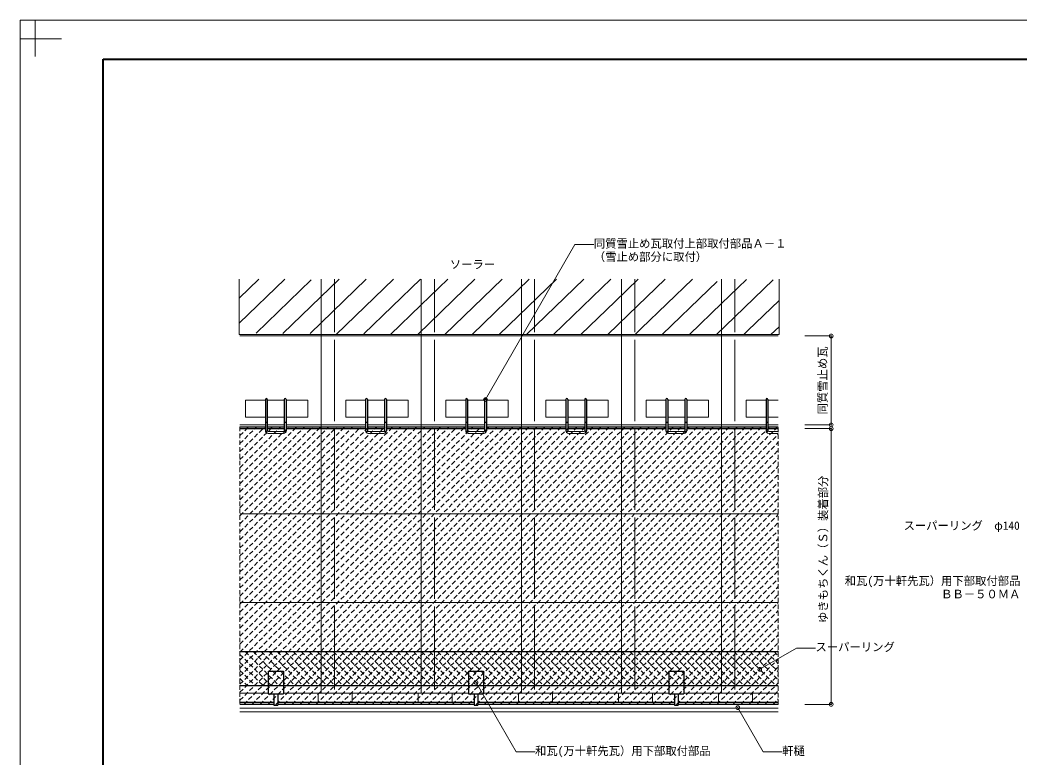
# Model space of a CAD drawing. Units: millimetres on the paper, with parts at other scales. Extents: x -210 to 210, y -148 to 150.
# Drawn here: x -210 to 54.7, y -45.3 to 149.9 of the extents above; entities that cross this region are included whole.
import ezdxf
from ezdxf.enums import TextEntityAlignment as Align

# ---------------------------------------------------------------- set-up
doc = ezdxf.new("R2010")
doc.units = ezdxf.units.MM
doc.header["$PDMODE"] = 32
doc.header["$PDSIZE"] = 1
doc.linetypes.add('DASHED1', pattern=[1.8, 1.2, -0.6])
for name, color, linetype, lineweight in [('0-2', 5, 'Continuous', 9), ('0-4', 1, 'Continuous', 18), ('0-5', 6, 'Continuous', 9), ('0-7', 5, 'Continuous', 9), ('0-8', 5, 'Continuous', 9), ('0-9', 2, 'Continuous', 25), ('F-0_通り芯', 6, 'Continuous', 9)]:
    doc.layers.add(name, color=color, linetype=linetype, lineweight=lineweight)
doc.styles.add('ＭＳ ゴシック', font='')
doc.styles.get('ＭＳ ゴシック').set_extended_font_data('MS Gothic')

msp = doc.modelspace()

# ---------------------------------------------------------------- linework, layer by layer
at = {"layer": '0-2'}
for p, q in [((-130.288, 81.31), (-130.288, -28.177)), ((-126.788, 81.31), (-126.788, 67.31)), ((-103.788, 81.31), (-103.788, -28.177)), ((-100.288, 81.31), (-100.288, 67.31)), ((-77.288, 81.31), (-77.288, -28.177)), ((-73.788, 81.31), (-73.788, 67.31)), ((-50.788, 81.31), (-50.788, -28.177)), ((-47.288, 81.31), (-47.288, 67.31)), ((-24.288, 81.31), (-24.288, -28.177)), ((-20.788, 81.31), (-20.788, 67.31)), ((-151.788, 66.31), (-9.288, 66.31)), ((-126.788, 65.31), (-126.788, 43.805)), ((-100.288, 65.31), (-100.288, 43.805)), ((-73.788, 65.31), (-73.788, 43.805)), ((-47.288, 65.31), (-47.288, 43.805)), ((-20.788, 65.31), (-20.788, 43.805)), ((-150.288, 49.305), (-150.288, 44.805)), ((-150.288, 49.305), (-145.038, 49.305)), ((-144.538, 49.305), (-140.038, 49.305)), ((-139.538, 49.305), (-133.788, 49.305)), ((-133.788, 49.305), (-133.788, 44.805)), ((-123.788, 49.305), (-123.788, 44.805)), ((-123.788, 49.305), (-118.538, 49.305)), ((-118.038, 49.305), (-113.538, 49.305)), ((-113.038, 49.305), (-107.288, 49.305)), ((-107.288, 49.305), (-107.288, 44.805)), ((-97.288, 49.305), (-97.288, 44.805)), ((-97.288, 49.305), (-92.038, 49.305)), ((-91.538, 49.305), (-87.038, 49.305)), ((-86.538, 49.305), (-80.788, 49.305)), ((-80.788, 49.305), (-80.788, 44.805)), ((-70.788, 49.305), (-70.788, 44.805)), ((-70.788, 49.305), (-65.538, 49.305)), ((-65.038, 49.305), (-60.538, 49.305)), ((-60.038, 49.305), (-54.288, 49.305)), ((-54.288, 49.305), (-54.288, 44.805)), ((-44.288, 49.305), (-44.288, 44.805)), ((-44.288, 49.305), (-39.038, 49.305)), ((-38.538, 49.305), (-34.038, 49.305)), ((-33.538, 49.305), (-27.788, 49.305)), ((-27.788, 49.305), (-27.788, 44.805)), ((-17.788, 49.305), (-17.788, 44.805)), ((-17.788, 49.305), (-12.538, 49.305)), ((-12.038, 49.305), (-9.288, 49.305)), ((-151.788, 42.805), (-145.038, 42.805)), ((-150.288, 44.805), (-145.038, 44.805)), ((-144.538, 44.805), (-140.038, 44.805)), ((-144.538, 42.805), (-140.038, 42.805)), ((-139.538, 44.805), (-133.788, 44.805)), ((-139.538, 42.805), (-118.538, 42.805)), ((-123.788, 44.805), (-118.538, 44.805)), ((-118.038, 44.805), (-113.538, 44.805)), ((-118.038, 42.805), (-113.538, 42.805)), ((-113.038, 44.805), (-107.288, 44.805)), ((-113.038, 42.805), (-92.038, 42.805)), ((-97.288, 44.805), (-92.038, 44.805)), ((-91.538, 44.805), (-87.038, 44.805)), ((-91.538, 42.805), (-87.038, 42.805)), ((-86.538, 44.805), (-80.788, 44.805)), ((-86.538, 42.805), (-65.538, 42.805)), ((-70.788, 44.805), (-65.538, 44.805)), ((-65.038, 44.805), (-60.538, 44.805)), ((-65.038, 42.805), (-60.538, 42.805)), ((-60.038, 44.805), (-54.288, 44.805)), ((-60.038, 42.805), (-39.038, 42.805)), ((-44.288, 44.805), (-39.038, 44.805)), ((-38.538, 44.805), (-34.038, 44.805)), ((-38.538, 42.805), (-34.038, 42.805)), ((-33.538, 44.805), (-27.788, 44.805)), ((-33.538, 42.805), (-12.538, 42.805)), ((-17.788, 44.805), (-12.538, 44.805)), ((-12.038, 44.805), (-9.288, 44.805)), ((-12.038, 42.805), (-9.288, 42.805)), ((-126.788, 41.805), (-126.788, 20.299)), ((-100.288, 41.805), (-100.288, 20.299)), ((-73.788, 41.805), (-73.788, 20.299)), ((-47.288, 41.805), (-47.288, 20.299)), ((-20.788, 41.805), (-20.788, 20.299)), ((-151.788, 19.299), (-9.288, 19.299)), ((-126.788, 18.299), (-126.788, -3.206)), ((-100.288, 18.299), (-100.288, -3.206)), ((-73.788, 18.299), (-73.788, -3.206)), ((-47.288, 18.299), (-47.288, -3.206)), ((-20.788, 18.299), (-20.788, -3.206)), ((-151.788, -4.206), (-9.288, -4.206)), ((-126.788, -5.206), (-126.788, -27.177)), ((-100.288, -5.206), (-100.288, -27.177)), ((-73.788, -5.206), (-73.788, -27.177)), ((-47.288, -5.206), (-47.288, -27.177)), ((-20.788, -5.206), (-20.788, -27.177)), ((-151.788, -28.177), (-144.288, -28.177)), ((-140.288, -28.177), (-91.288, -28.177)), ((-122.088, -28.177), (-122.088, -30.677)), ((-95.588, -28.177), (-95.588, -30.677)), ((-87.288, -28.177), (-38.288, -28.177)), ((-69.088, -28.177), (-69.088, -30.677)), ((-42.588, -28.177), (-42.588, -30.677)), ((-34.288, -28.177), (-9.288, -28.177)), ((-16.088, -28.177), (-16.088, -30.677)), ((-151.788, -32.137), (-9.288, -32.137)), ((-151.788, -33.137), (-9.288, -33.137))]:
    msp.add_line(p, q, dxfattribs=at)
for points in [[(-131.088, -28.177), (-131.088, -30.677), (-122.088, -30.677)], [(-104.588, -28.177), (-104.588, -30.677), (-95.588, -30.677)], [(-78.088, -28.177), (-78.088, -30.677), (-69.088, -30.677)], [(-51.588, -28.177), (-51.588, -30.677), (-42.588, -30.677)], [(-25.088, -28.177), (-25.088, -30.677), (-16.088, -30.677)]]:
    msp.add_lwpolyline(points, dxfattribs=at)
at = {"layer": '0-4', "color": 5, "lineweight": 9}
for p, q in [((-86.788, 49.505), (-63.124, 90.493)), ((-63.124, 90.493), (-58.124, 90.493)), ((-14.202, -21.86), (-4.448, -16.229)), ((-4.448, -16.229), (0.552, -16.229))]:
    msp.add_line(p, q, dxfattribs=at)
at = {"layer": '0-4'}
for p, q in [((-152.002, 66.682), (-152.002, 81.346)), ((-139.925, 81.346), (-152.002, 69.668)), ((-146.782, 81.346), (-152.002, 76.298)), ((-132.965, 81.122), (-147.498, 67.068)), ((-125.54, 81.346), (-140.425, 66.952)), ((-118.348, 81.346), (-133.195, 66.988)), ((-111.155, 81.346), (-126.305, 66.696)), ((-103.974, 81.335), (-118.971, 66.832)), ((-103.908, 74.443), (-96.77, 81.346)), ((-82.384, 81.346), (-97.548, 66.682)), ((-92.253, 78.758), (-89.577, 81.346)), ((-75.192, 81.346), (-90.355, 66.682)), ((-67.999, 81.346), (-83.163, 66.682)), ((-60.807, 81.346), (-75.97, 66.682)), ((-55.976, 79.062), (-53.614, 81.346)), ((-52.501, 75.467), (-46.421, 81.346)), ((-49.025, 71.873), (-39.229, 81.346)), ((-45.549, 68.279), (-32.036, 81.346)), ((-27.749, 78.537), (-25.475, 80.736)), ((-24.288, 74.928), (-17.744, 81.256)), ((-20.797, 71.348), (-10.665, 81.146)), ((-9.083, 66.682), (-9.083, 81.346)), ((-92.253, 78.758), (-104.741, 66.682)), ((-55.976, 79.062), (-68.778, 66.682)), ((-40.007, 66.682), (-27.749, 78.537)), ((-103.908, 74.443), (-111.933, 66.682)), ((-52.501, 75.467), (-61.585, 66.682)), ((-32.815, 66.682), (-24.273, 74.942)), ((-17.322, 67.754), (-9.083, 75.721)), ((-49.025, 71.873), (-54.392, 66.682)), ((-49.025, 71.873), (-54.392, 66.682)), ((-25.622, 66.682), (-20.797, 71.348)), ((-152.002, 66.682), (-9.083, 66.682)), ((-45.549, 68.279), (-47.2, 66.682)), ((-18.429, 66.682), (-17.322, 67.754)), ((-11.237, 66.682), (-9.083, 68.765)), ((-103.391, 19.299), (-103.423, 19.268))]:
    msp.add_line(p, q, dxfattribs=at)
at = {"layer": '0-4', "color": 5, "lineweight": 9}
for points in [[(-89.288, -25.337), (-78.68, -43.712), (-73.68, -43.712)], [(-20.021, -32.016), (-13.268, -43.712), (-8.268, -43.712)]]:
    msp.add_lwpolyline(points, dxfattribs=at)
at = {"layer": '0-4', "color": 5}
for p in [(-86.788, 49.505), (-14.202, -21.86), (-89.288, -25.337), (-20.021, -32.016)]:
    msp.add_point(p, dxfattribs=at)
at = {"layer": '0-5'}
for p, q in [((4.712, 66.31), (-2.288, 66.31)), ((4.712, 42.805), (4.712, 66.31)), ((4.712, 42.805), (-2.288, 42.805)), ((4.712, 41.805), (-2.288, 41.805)), ((4.712, 41.805), (4.712, -31.137)), ((4.712, -31.137), (-2.288, -31.137))]:
    msp.add_line(p, q, dxfattribs=at)
at = {"layer": '0-5', "color": 2}
for p in [(4.712, 66.31), (4.712, 42.805), (4.712, 41.805), (4.712, -31.137)]:
    msp.add_point(p, dxfattribs=at)
at = {"layer": '0-7', "linetype": 'DASHED1'}
for p, q in [((-151.788, 42.079), (-151.563, 42.305)), ((-151.788, 39.958), (-149.442, 42.305)), ((-151.788, 37.837), (-147.32, 42.305)), ((-151.788, 35.715), (-145.199, 42.305)), ((-151.788, 33.594), (-143.078, 42.305)), ((-151.788, 31.473), (-140.956, 42.305)), ((-151.788, 29.351), (-138.835, 42.305)), ((-151.788, 27.23), (-136.714, 42.305)), ((-151.788, 25.109), (-134.592, 42.305)), ((-151.788, 22.987), (-132.471, 42.305)), ((-151.788, 20.866), (-130.35, 42.305)), ((-151.788, 18.745), (-128.228, 42.305)), ((-151.788, 16.623), (-126.107, 42.305)), ((-151.788, 14.502), (-123.986, 42.305)), ((-151.788, 12.381), (-121.864, 42.305)), ((-151.788, 10.259), (-119.743, 42.305)), ((-151.788, 8.138), (-117.622, 42.305)), ((-151.788, 6.017), (-115.501, 42.305)), ((-151.788, 3.895), (-113.379, 42.305)), ((-151.788, 1.774), (-111.258, 42.305)), ((-151.788, -0.347), (-109.137, 42.305)), ((-151.788, -2.469), (-107.015, 42.305)), ((-151.788, -4.59), (-104.894, 42.305)), ((-151.788, -6.711), (-102.773, 42.305)), ((-151.788, -8.833), (-100.651, 42.305)), ((-151.788, -10.954), (-98.53, 42.305)), ((-151.788, -13.075), (-96.409, 42.305)), ((-151.788, -15.196), (-94.287, 42.305)), ((-151.788, -17.318), (-92.166, 42.305)), ((-151.788, -19.439), (-90.045, 42.305)), ((-151.788, -21.56), (-87.923, 42.305)), ((-151.788, -23.682), (-85.802, 42.305)), ((-151.788, -25.803), (-83.681, 42.305)), ((-151.788, -27.924), (-81.559, 42.305)), ((-151.788, -30.046), (-79.438, 42.305)), ((-151.788, 42.305), (-151.788, -31.137)), ((-150.758, -31.137), (-77.317, 42.305)), ((-148.637, -31.137), (-75.195, 42.305)), ((-146.516, -31.137), (-73.074, 42.305)), ((-144.394, -31.137), (-70.953, 42.305)), ((-142.273, -31.137), (-68.831, 42.305)), ((-140.152, -31.137), (-66.71, 42.305)), ((-138.03, -31.137), (-64.589, 42.305)), ((-135.909, -31.137), (-62.468, 42.305)), ((-133.788, -31.137), (-60.346, 42.305)), ((-131.666, -31.137), (-58.225, 42.305)), ((-129.545, -31.137), (-56.104, 42.305)), ((-127.424, -31.137), (-53.982, 42.305)), ((-125.302, -31.137), (-51.861, 42.305)), ((-123.181, -31.137), (-49.74, 42.305)), ((-121.06, -31.137), (-47.618, 42.305)), ((-118.939, -31.137), (-45.497, 42.305)), ((-116.817, -31.137), (-43.376, 42.305)), ((-114.696, -31.137), (-41.254, 42.305)), ((-112.575, -31.137), (-39.133, 42.305)), ((-110.453, -31.137), (-37.012, 42.305)), ((-108.332, -31.137), (-34.89, 42.305)), ((-106.211, -31.137), (-32.769, 42.305)), ((-104.089, -31.137), (-30.648, 42.305)), ((-101.968, -31.137), (-28.526, 42.305)), ((-99.847, -31.137), (-26.405, 42.305)), ((-97.725, -31.137), (-24.284, 42.305)), ((-95.604, -31.137), (-22.162, 42.305)), ((-93.483, -31.137), (-20.041, 42.305)), ((-91.361, -31.137), (-17.92, 42.305)), ((-89.24, -31.137), (-15.798, 42.305)), ((-87.119, -31.137), (-13.677, 42.305)), ((-84.997, -31.137), (-11.556, 42.305)), ((-82.876, -31.137), (-9.435, 42.305)), ((-80.755, -31.137), (-9.288, 40.329)), ((-9.288, -31.137), (-9.288, 42.305)), ((-78.633, -31.137), (-9.288, 38.208)), ((-76.512, -31.137), (-9.288, 36.087)), ((-74.391, -31.137), (-9.288, 33.965)), ((-72.269, -31.137), (-9.288, 31.844)), ((-70.148, -31.137), (-9.288, 29.723)), ((-68.027, -31.137), (-9.288, 27.601)), ((-65.906, -31.137), (-9.288, 25.48)), ((-63.784, -31.137), (-9.288, 23.359)), ((-61.663, -31.137), (-9.288, 21.238)), ((-59.542, -31.137), (-9.288, 19.116)), ((-57.42, -31.137), (-9.288, 16.995)), ((-55.299, -31.137), (-9.288, 14.874)), ((-53.178, -31.137), (-9.288, 12.752)), ((-51.056, -31.137), (-9.288, 10.631)), ((-48.935, -31.137), (-9.288, 8.51)), ((-46.814, -31.137), (-9.288, 6.388)), ((-44.692, -31.137), (-9.288, 4.267)), ((-42.571, -31.137), (-9.288, 2.146)), ((-40.45, -31.137), (-9.288, 0.024)), ((-38.328, -31.137), (-9.288, -2.097)), ((-36.207, -31.137), (-9.288, -4.218)), ((-34.086, -31.137), (-9.288, -6.34)), ((-31.964, -31.137), (-9.288, -8.461)), ((-29.843, -31.137), (-9.288, -10.582)), ((-27.722, -31.137), (-9.288, -12.704)), ((-25.6, -31.137), (-9.288, -14.825)), ((-23.479, -31.137), (-9.288, -16.946)), ((-21.358, -31.137), (-9.288, -19.068)), ((-19.236, -31.137), (-9.288, -21.189)), ((-17.115, -31.137), (-9.288, -23.31)), ((-14.994, -31.137), (-9.288, -25.432)), ((-12.873, -31.137), (-9.288, -27.553)), ((-10.751, -31.137), (-9.288, -29.674))]:
    msp.add_line(p, q, dxfattribs=at)
at = {"layer": '0-7', "color": 2, "lineweight": 25}
for p, q in [((-151.788, 42.305), (-145.038, 42.305)), ((-151.788, 41.805), (-145.038, 41.805)), ((-144.538, 42.305), (-140.038, 42.305)), ((-144.538, 41.805), (-140.038, 41.805)), ((-139.538, 42.305), (-118.538, 42.305)), ((-139.538, 41.805), (-118.538, 41.805)), ((-118.038, 42.305), (-113.538, 42.305)), ((-118.038, 41.805), (-113.538, 41.805)), ((-113.038, 42.305), (-92.038, 42.305)), ((-113.038, 41.805), (-92.038, 41.805)), ((-91.538, 42.305), (-87.038, 42.305)), ((-91.538, 41.805), (-87.038, 41.805)), ((-86.538, 42.305), (-65.538, 42.305)), ((-86.538, 41.805), (-65.538, 41.805)), ((-65.038, 42.305), (-60.538, 42.305)), ((-65.038, 41.805), (-60.538, 41.805)), ((-60.038, 42.305), (-39.038, 42.305)), ((-60.038, 41.805), (-39.038, 41.805)), ((-38.538, 42.305), (-34.038, 42.305)), ((-38.538, 41.805), (-34.038, 41.805)), ((-33.538, 42.305), (-12.538, 42.305)), ((-33.538, 41.805), (-12.538, 41.805)), ((-12.038, 42.305), (-9.288, 42.305)), ((-12.038, 41.805), (-9.288, 41.805)), ((-142.788, -30.637), (-151.788, -30.637)), ((-142.788, -31.137), (-151.788, -31.137)), ((-89.788, -30.637), (-141.788, -30.637)), ((-89.788, -31.137), (-141.788, -31.137)), ((-36.788, -30.637), (-88.788, -30.637)), ((-36.788, -31.137), (-88.788, -31.137)), ((-9.288, -30.637), (-35.788, -30.637)), ((-9.288, -31.137), (-35.788, -31.137))]:
    msp.add_line(p, q, dxfattribs=at)
at = {"layer": '0-8', "color": 2, "lineweight": 25}
for p, q in [((-151.788, -17.177), (-9.288, -17.177)), ((-151.788, -26.177), (-9.288, -26.177))]:
    msp.add_line(p, q, dxfattribs=at)
at = {"layer": '0-8', "linetype": 'DASHED1'}
for p, q in [((-151.788, -17.177), (-151.788, -26.177)), ((-151.788, -17.917), (-143.529, -26.177)), ((-150.407, -17.177), (-141.407, -26.177)), ((-148.286, -17.177), (-139.286, -26.177)), ((-146.165, -17.177), (-137.165, -26.177)), ((-144.043, -17.177), (-135.043, -26.177)), ((-141.922, -17.177), (-132.922, -26.177)), ((-139.801, -17.177), (-130.801, -26.177)), ((-137.679, -17.177), (-128.679, -26.177)), ((-135.558, -17.177), (-126.558, -26.177)), ((-133.437, -17.177), (-124.437, -26.177)), ((-131.315, -17.177), (-122.315, -26.177)), ((-129.194, -17.177), (-120.194, -26.177)), ((-127.073, -17.177), (-118.073, -26.177)), ((-124.951, -17.177), (-115.951, -26.177)), ((-122.83, -17.177), (-113.83, -26.177)), ((-120.709, -17.177), (-111.709, -26.177)), ((-118.587, -17.177), (-109.587, -26.177)), ((-116.466, -17.177), (-107.466, -26.177)), ((-114.345, -17.177), (-105.345, -26.177)), ((-112.223, -17.177), (-103.223, -26.177)), ((-110.102, -17.177), (-101.102, -26.177)), ((-107.981, -17.177), (-98.981, -26.177)), ((-105.86, -17.177), (-96.86, -26.177)), ((-103.738, -17.177), (-94.738, -26.177)), ((-101.617, -17.177), (-92.617, -26.177)), ((-99.496, -17.177), (-90.496, -26.177)), ((-97.374, -17.177), (-88.374, -26.177)), ((-95.253, -17.177), (-86.253, -26.177)), ((-93.132, -17.177), (-84.132, -26.177)), ((-91.01, -17.177), (-82.01, -26.177)), ((-88.889, -17.177), (-79.889, -26.177)), ((-86.768, -17.177), (-77.768, -26.177)), ((-84.646, -17.177), (-75.646, -26.177)), ((-82.525, -17.177), (-73.525, -26.177)), ((-80.404, -17.177), (-71.404, -26.177)), ((-78.282, -17.177), (-69.282, -26.177)), ((-76.161, -17.177), (-67.161, -26.177)), ((-74.04, -17.177), (-65.04, -26.177)), ((-71.918, -17.177), (-62.918, -26.177)), ((-69.797, -17.177), (-60.797, -26.177)), ((-67.676, -17.177), (-58.676, -26.177)), ((-65.554, -17.177), (-56.554, -26.177)), ((-63.433, -17.177), (-54.433, -26.177)), ((-61.312, -17.177), (-52.312, -26.177)), ((-59.19, -17.177), (-50.19, -26.177)), ((-57.069, -17.177), (-48.069, -26.177)), ((-54.948, -17.177), (-45.948, -26.177)), ((-52.827, -17.177), (-43.827, -26.177)), ((-50.705, -17.177), (-41.705, -26.177)), ((-48.584, -17.177), (-39.584, -26.177)), ((-46.463, -17.177), (-37.463, -26.177)), ((-44.341, -17.177), (-35.341, -26.177)), ((-42.22, -17.177), (-33.22, -26.177)), ((-40.099, -17.177), (-31.099, -26.177)), ((-37.977, -17.177), (-28.977, -26.177)), ((-35.856, -17.177), (-26.856, -26.177)), ((-33.735, -17.177), (-24.735, -26.177)), ((-31.613, -17.177), (-22.613, -26.177)), ((-29.492, -17.177), (-20.492, -26.177)), ((-27.371, -17.177), (-18.371, -26.177)), ((-25.249, -17.177), (-16.249, -26.177)), ((-23.128, -17.177), (-14.128, -26.177)), ((-21.007, -17.177), (-12.007, -26.177)), ((-18.885, -17.177), (-9.885, -26.177)), ((-16.764, -17.177), (-9.288, -24.653)), ((-14.643, -17.177), (-9.288, -22.532)), ((-12.521, -17.177), (-9.288, -20.41)), ((-10.4, -17.177), (-9.288, -18.289)), ((-9.288, -17.177), (-9.288, -26.177)), ((-151.788, -20.039), (-145.65, -26.177)), ((-151.788, -22.16), (-147.771, -26.177)), ((-151.788, -24.281), (-149.893, -26.177))]:
    msp.add_line(p, q, dxfattribs=at)
at = {"layer": '0-9'}
for p, q in [((-145.038, 49.505), (-145.038, 41.255)), ((-144.538, 49.505), (-144.538, 41.255)), ((-140.038, 49.505), (-140.038, 41.255)), ((-139.538, 49.505), (-139.538, 41.255)), ((-118.538, 49.505), (-118.538, 41.255)), ((-118.038, 49.505), (-118.038, 41.255)), ((-113.538, 49.505), (-113.538, 41.255)), ((-113.038, 49.505), (-113.038, 41.255)), ((-92.038, 49.505), (-92.038, 41.255)), ((-91.538, 49.505), (-91.538, 41.255)), ((-87.038, 49.505), (-87.038, 41.255)), ((-86.538, 49.505), (-86.538, 41.255)), ((-65.538, 49.505), (-65.538, 41.255)), ((-65.038, 49.505), (-65.038, 41.255)), ((-60.538, 49.505), (-60.538, 41.255)), ((-60.038, 49.505), (-60.038, 41.255)), ((-39.038, 49.505), (-39.038, 41.255)), ((-38.538, 49.505), (-38.538, 41.255)), ((-34.038, 49.505), (-34.038, 41.255)), ((-33.538, 49.505), (-33.538, 41.255)), ((-12.538, 49.505), (-12.538, 41.255)), ((-12.038, 49.505), (-12.038, 41.255)), ((-145.038, 43.505), (-144.538, 43.505)), ((-140.038, 43.505), (-139.538, 43.505)), ((-118.538, 43.505), (-118.038, 43.505)), ((-113.538, 43.505), (-113.038, 43.505)), ((-92.038, 43.505), (-91.538, 43.505)), ((-87.038, 43.505), (-86.538, 43.505)), ((-65.538, 43.505), (-65.038, 43.505)), ((-60.538, 43.505), (-60.038, 43.505)), ((-39.038, 43.505), (-38.538, 43.505)), ((-34.038, 43.505), (-33.538, 43.505)), ((-12.538, 43.505), (-12.038, 43.505)), ((-144.288, -22.337), (-140.288, -22.337)), ((-140.288, -22.337), (-140.288, -28.337)), ((-91.288, -22.337), (-87.288, -22.337)), ((-87.288, -22.337), (-87.288, -28.337)), ((-38.288, -22.337), (-34.288, -22.337)), ((-34.288, -22.337), (-34.288, -28.337)), ((-142.788, -28.337), (-142.788, -31.337)), ((-141.788, -28.337), (-141.788, -31.337)), ((-89.788, -28.337), (-89.788, -31.337)), ((-88.788, -28.337), (-88.788, -31.337)), ((-36.788, -28.337), (-36.788, -31.337)), ((-35.788, -28.337), (-35.788, -31.337)), ((-142.788, -31.337), (-141.788, -31.337)), ((-89.788, -31.337), (-88.788, -31.337)), ((-36.788, -31.337), (-35.788, -31.337))]:
    msp.add_line(p, q, dxfattribs=at)
at = {"layer": '0-9', "color": 5, "lineweight": 9}
for p, q in [((-140.238, 41.055), (-144.338, 41.055)), ((-144.338, 40.555), (-140.238, 40.555)), ((-113.738, 41.055), (-117.838, 41.055)), ((-117.838, 40.555), (-113.738, 40.555)), ((-87.238, 41.055), (-91.338, 41.055)), ((-91.338, 40.555), (-87.238, 40.555)), ((-60.738, 41.055), (-64.838, 41.055)), ((-64.838, 40.555), (-60.738, 40.555)), ((-34.238, 41.055), (-38.338, 41.055)), ((-38.338, 40.555), (-34.238, 40.555)), ((-9.288, 41.055), (-11.838, 41.055)), ((-11.838, 40.555), (-9.288, 40.555))]:
    msp.add_line(p, q, dxfattribs=at)
at = {"layer": '0-9'}
for points in [[(-144.288, -22.337), (-144.288, -28.337), (-140.288, -28.337)], [(-91.288, -22.337), (-91.288, -28.337), (-87.288, -28.337)], [(-38.288, -22.337), (-38.288, -28.337), (-34.288, -28.337)]]:
    msp.add_lwpolyline(points, dxfattribs=at)
for centre, start, end in [((-144.788, 49.505), 0, 180), ((-139.788, 49.505), 0, 180), ((-118.288, 49.505), 0, 180), ((-113.288, 49.505), 0, 180), ((-91.788, 49.505), 0, 180), ((-86.788, 49.505), 0, 180), ((-65.288, 49.505), 0, 180), ((-60.288, 49.505), 0, 180), ((-38.788, 49.505), 0, 180), ((-33.788, 49.505), 0, 180), ((-12.288, 49.505), 0, 180), ((-144.788, 41.255), 180, 360), ((-139.788, 41.255), 180, 360), ((-118.288, 41.255), 180, 360), ((-113.288, 41.255), 180, 360), ((-91.788, 41.255), 180, 360), ((-86.788, 41.255), 180, 360), ((-65.288, 41.255), 180, 360), ((-60.288, 41.255), 180, 360), ((-38.788, 41.255), 180, 360), ((-33.788, 41.255), 180, 360), ((-12.288, 41.255), 180, 360)]:
    msp.add_arc(centre, 0.25, start, end, dxfattribs=at)
at = {"layer": '0-9', "color": 5, "lineweight": 9}
for centre, radius, start, end in [((-144.338, 41.255), 0.7, 180, 270), ((-144.338, 41.255), 0.2, 180, 270), ((-140.238, 41.255), 0.2, 270, 0), ((-140.238, 41.255), 0.7, 270, 0), ((-117.838, 41.255), 0.7, 180, 270), ((-117.838, 41.255), 0.2, 180, 270), ((-113.738, 41.255), 0.2, 270, 0), ((-113.738, 41.255), 0.7, 270, 0), ((-91.338, 41.255), 0.7, 180, 270), ((-91.338, 41.255), 0.2, 180, 270), ((-87.238, 41.255), 0.2, 270, 0), ((-87.238, 41.255), 0.7, 270, 0), ((-64.838, 41.255), 0.7, 180, 270), ((-64.838, 41.255), 0.2, 180, 270), ((-60.738, 41.255), 0.2, 270, 0), ((-60.738, 41.255), 0.7, 270, 0), ((-38.338, 41.255), 0.7, 180, 270), ((-38.338, 41.255), 0.2, 180, 270), ((-34.238, 41.255), 0.2, 270, 0), ((-34.238, 41.255), 0.7, 270, 0), ((-11.838, 41.255), 0.7, 180, 270), ((-11.838, 41.255), 0.2, 180, 270)]:
    msp.add_arc(centre, radius, start, end, dxfattribs=at)
at = {"layer": 'F-0_通り芯'}
for p, q in [((-210, 149.878), (-210, -148.5)), ((210, 149.878), (-210, 149.878)), ((-206, 140.258), (-206, 149.878)), ((-199.03, 144.888), (-210, 144.888))]:
    msp.add_line(p, q, dxfattribs=at)
at = {"layer": 'F-0_通り芯', "color": 3, "lineweight": 40}
for p, q in [((-188, -140.5), (-188, 139.5)), ((-188, 139.5), (202, 139.5))]:
    msp.add_line(p, q, dxfattribs=at)

# ---------------------------------------------------------------- texts
at = {"layer": '0-4', "color": 7, "style": 'ＭＳ ゴシック'}
for s, p in [('同質雪止め瓦取付上部取付部品Ａ－１', (-58.124, 88.993)), ('（雪止め部分に取付）', (-58.124, 85.493)), ('ソーラー', (-96.231, 83.469)), ('スーパーリング\u3000φ140', (23.856, 14.384)), ('和瓦(万十軒先瓦）用下部取付部品', (8.297, -0.233)), ('ＢＢ－５０ＭＡ', (33.797, -3.733)), ('スーパーリング', (0.552, -17.729)), ('和瓦(万十軒先瓦）用下部取付部品', (-73.68, -45.212)), ('軒樋', (-8.268, -45.212))]:
    msp.add_text(s, height=2.199, dxfattribs=at).set_placement(p, align=Align.BOTTOM_LEFT)
for s, p in [('同質雪止め瓦', (4.212, 45.557)), ('ゆきもちくん（Ｓ）装着部分', (4.347, -9.616))]:
    msp.add_text(s, height=2.199, rotation=90, dxfattribs=at).set_placement(p, align=Align.BOTTOM_LEFT)

doc.saveas('drawing.dxf')
